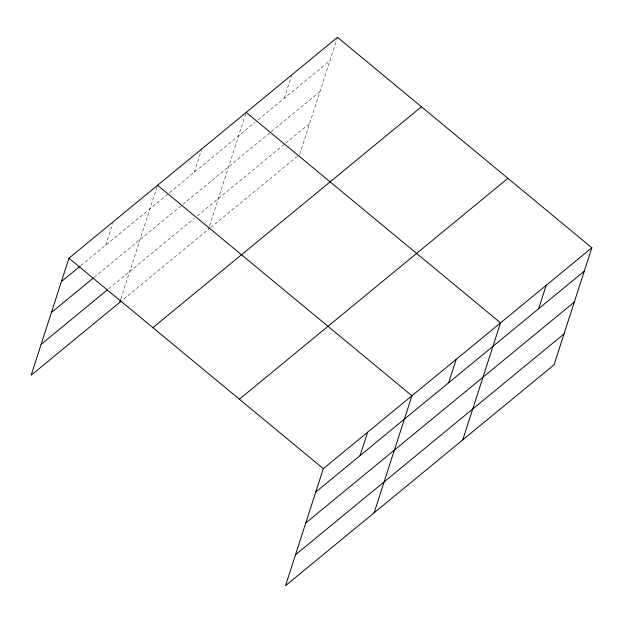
<?xml version="1.0" encoding="UTF-8"?>
<svg xmlns="http://www.w3.org/2000/svg" width="623" height="623" viewBox="0 0 623 623"><rect width="100%" height="100%" fill="white"/><g stroke="black" fill="none" stroke-linecap="round" stroke-linejoin="round"><path stroke-width="0.47" stroke-dasharray="3.12 2.34" d="M105.7 245.151L112.965 222.645M120.94 298.697L157.276 186.199M194.314 172.26L201.875 148.858M209.266 226.717L208.386 229.443L122.022 300.481M209.562 225.806L246.186 112.405M284.275 98.263L291.548 75.757M299.686 154.34L337.199 38.205M80.92 265.538L255.087 122.272M258.086 119.811L329.925 60.711M94.221 277.282L182.087 205.014M182.835 204.391L270.553 132.24M271.301 131.624L319.949 91.612M108.721 288.737L194.329 218.315M197.335 215.846L284.968 143.757M285.716 143.142L309.67 123.447M210.629 227.597L298.939 154.956"/><path stroke-width="0.93" d="M591.85 247.775L323.314 468.66L285.513 585.69L554.049 364.805L591.85 247.775L337.487 37.31L68.951 258.195L31.15 375.225L121.267 301.104M119.764 302.334L120.644 299.608M360.063 455.615L367.625 432.214M374.127 512.799L411.928 395.769L157.572 185.304M448.677 382.724L456.238 359.315M462.749 439.908L500.549 322.87L246.186 112.405M538.638 308.728L546.2 285.326M61.389 281.596L80.165 266.153M51.413 312.497L93.466 277.905M41.134 344.332L107.218 289.968M152.892 327.643L421.428 106.759M239.372 399.203L507.909 178.318M315.752 492.061L584.288 271.176M305.776 522.962L574.313 302.077M295.489 554.797L564.025 333.912M68.951 258.195L323.314 468.66"/></g></svg>
